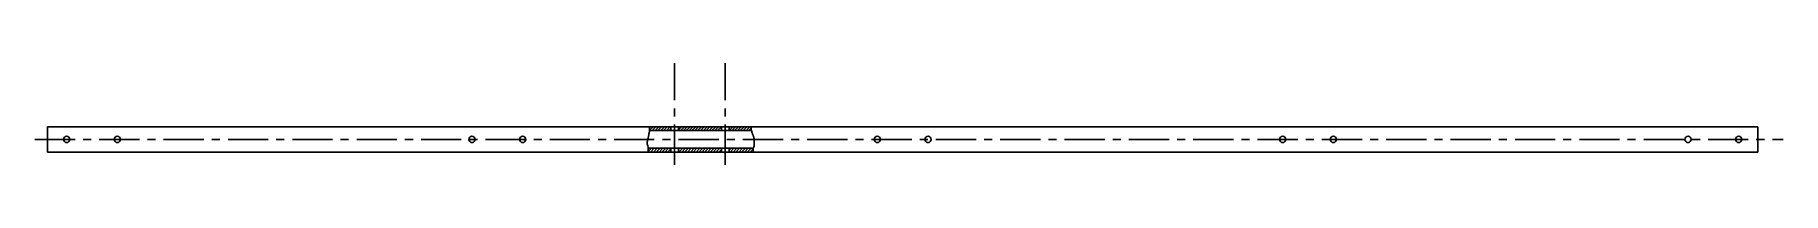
# Model space of a CAD drawing. Header units: millimetres. Extents: x -10 to 1370, y -10 to 70.
import ezdxf

# ---------------------------------------------------------------- set-up
doc = ezdxf.new("R2010")
doc.units = ezdxf.units.MM
doc.linetypes.add('CENTER', pattern=[50.8, 31.75, -6.35, 6.35, -6.35])
doc.layers.get('0').update_dxf_attribs({"color": 18, "lineweight": 25, "true_color": 0x000000})

msp = doc.modelspace()

# ---------------------------------------------------------------- hatches: boundary and pattern name
at = {"transparency": 33554687}
h = msp.add_hatch(dxfattribs=at)
h.set_pattern_fill('ANSI31', color=256, scale=0.5, style=0, pattern_type=0)
h.paths.add_polyline_path([(492, 20), (475.2, 20), (475.2, 17), (492, 17)], flags=0)
h = msp.add_hatch(dxfattribs=at)
h.set_pattern_fill('ANSI31', color=256, scale=0.5, style=0, pattern_type=0)
h.paths.add_polyline_path([(532, 20), (498, 20), (498, 17), (532, 17)], flags=0)
h = msp.add_hatch(dxfattribs=at)
h.set_pattern_fill('ANSI31', color=256, scale=0.5, style=0, pattern_type=0)
h.paths.add_polyline_path([(555.4, 20), (538, 20), (538, 17), (555.4, 17)], flags=0)
h = msp.add_hatch(dxfattribs=at)
h.set_pattern_fill('ANSI31', color=256, scale=0.5, style=0, pattern_type=0)
h.paths.add_polyline_path([(492, 3), (475.2, 3), (474, 0), (492, 0)], flags=0)
h = msp.add_hatch(dxfattribs=at)
h.set_pattern_fill('ANSI31', color=256, scale=0.5, style=0, pattern_type=0)
h.paths.add_polyline_path([(532, 3), (498.1, 3), (498.1, 0), (532, 0)], flags=0)
h = msp.add_hatch(dxfattribs=at)
h.set_pattern_fill('ANSI31', color=256, scale=0.5, style=0, pattern_type=0)
h.paths.add_polyline_path([(557, 3), (538.1, 3), (538.1, 0), (557, 0)], flags=0)

# ---------------------------------------------------------------- linework, layer by layer
at = {"linetype": 'CENTER'}
for p, q in [((495, -10), (495, 70)), ((535, -10), (535, 70)), ((-10, 10), (1370, 10))]:
    msp.add_line(p, q, dxfattribs=at)
for p, q in [((0, 0), (0, 20)), ((474.6, 13.6), (474.7, 14)), ((474.7, 14.4), (474.8, 14.8)), ((474.7, 14.2), (474.7, 14.4)), ((474.7, 14), (474.7, 14.2)), ((474.8, 14.8), (475, 15.2)), ((475, 15.4), (475.1, 15.9)), ((475, 15.2), (475, 15.4)), ((475.1, 16.4), (475.2, 16.8)), ((475.1, 15.9), (475.1, 16.4)), ((475.2, 17), (475.2, 20)), ((475.2, 16.8), (475.2, 17)), ((498, 17), (498, 20)), ((532, 17), (532, 20)), ((538, 17), (538, 20)), ((555.4, 20), (555.4, 17)), ((555.7, 17), (555.7, 17)), ((555.7, 17), (555.7, 16.9)), ((555.7, 16.9), (555.8, 16.9)), ((555.8, 19.9), (555.8, 19.9)), ((555.8, 16.9), (555.8, 16.7)), ((555.8, 16.7), (555.8, 16.7)), ((555.8, 16.7), (555.8, 16.3)), ((555.8, 16.3), (555.8, 16.3)), ((555.8, 16.3), (555.9, 16)), ((555.9, 16), (556, 15.7)), ((556, 15.7), (556, 15.5)), ((556, 15.5), (556.1, 15.4)), ((556.1, 15.4), (556.1, 15.1)), ((556.1, 15.1), (556.1, 15)), ((556.1, 15), (556.1, 14.9)), ((556.1, 14.9), (556.3, 14.9)), ((556.3, 14.9), (556.3, 14.8)), ((556.3, 14.8), (556.4, 14.6)), ((556.4, 14.6), (556.4, 14.4)), ((556.4, 14.4), (556.5, 14.3)), ((556.5, 14.3), (556.5, 14.2)), ((556.5, 14.2), (556.5, 14)), ((556.5, 14), (556.5, 13.9)), ((556.5, 13.9), (556.6, 13.8)), ((556.6, 13.8), (556.6, 13.7)), ((1350, 0), (1350, 20)), ((0, 0), (474, 0)), ((473.4, 8), (473.5, 8.6)), ((473.4, 7.5), (473.4, 8)), ((473.4, 7.2), (473.4, 7.5)), ((473.4, 6.9), (473.4, 7.2)), ((473.4, 6.8), (473.4, 6.9)), ((473.4, 6.3), (473.4, 6.8)), ((473.4, 6.8), (473.4, 6.8)), ((473.6, 5.7), (473.4, 6.3)), ((473.5, 8.6), (473.6, 9)), ((473.6, 9.3), (473.9, 10.2)), ((473.6, 9), (473.6, 9.3)), ((473.8, 5), (473.6, 5.7)), ((474.1, 3.9), (473.8, 5)), ((473.9, 10.2), (474.1, 11.1)), ((474, 3), (474.1, 3.9)), ((474, 3), (492, 3)), ((474, 3), (474, 0)), ((474, 0), (492, 0)), ((474.1, 11.4), (474.2, 11.6)), ((474.1, 11.1), (474.1, 11.4)), ((474.2, 11.6), (474.4, 11.8)), ((474.4, 12.9), (474.5, 13)), ((474.4, 12.6), (474.4, 12.9)), ((474.4, 12.4), (474.4, 12.6)), ((474.4, 12.2), (474.4, 12.4)), ((474.4, 11.8), (474.4, 12.2)), ((474.5, 13.3), (474.6, 13.6)), ((474.5, 13), (474.5, 13.3)), ((492, 3), (492, 0)), ((492, 3), (498, 3)), ((492, 0), (498, 0)), ((498, 3), (532, 3)), ((498, 0), (498, 3)), ((498, 0), (532, 0)), ((532, 3), (538, 3)), ((532, 3), (532, 0)), ((532, 0), (538, 0)), ((538, 3), (557, 3)), ((538, 0), (538, 3)), ((538, 0), (1350, 0)), ((556.6, 13.7), (556.9, 13.4)), ((556.9, 13.4), (556.9, 13.2)), ((556.9, 13.2), (557, 13.1)), ((557, 13.1), (557, 13)), ((557, 13), (557.1, 12.7)), ((557.3, 3.4), (557, 3)), ((557, 3), (557, 0)), ((557.1, 12.7), (557.1, 12.7)), ((557.1, 12.7), (557.2, 12.6)), ((557.2, 12.6), (557.2, 12.4)), ((557.2, 12.4), (557.2, 12.2)), ((557.2, 12.2), (557.3, 12)), ((557.3, 12), (557.5, 12)), ((557.5, 4), (557.3, 3.7)), ((557.3, 3.7), (557.3, 3.4)), ((557.3, 3.4), (557.3, 3.4)), ((557.5, 12), (557.5, 11.8)), ((557.5, 11.8), (557.6, 11.6)), ((557.6, 4.2), (557.5, 4)), ((557.6, 11.6), (557.6, 11.4)), ((557.6, 11.4), (557.6, 11.3)), ((557.6, 11.3), (557.6, 11.3)), ((557.6, 11.3), (557.6, 11.2)), ((557.6, 11.2), (557.6, 11)), ((557.6, 11), (557.6, 10.9)), ((557.6, 10.9), (557.7, 10.9)), ((557.7, 4.8), (557.6, 4.2)), ((557.7, 10.9), (557.7, 10.7)), ((557.7, 10.7), (557.7, 10.6)), ((557.7, 10.6), (557.8, 10.3)), ((557.8, 5.3), (557.7, 4.9)), ((557.7, 4.9), (557.7, 4.8)), ((557.8, 10.3), (557.8, 10.2)), ((557.8, 10.2), (557.9, 10.1)), ((557.9, 5.6), (557.8, 5.3)), ((557.9, 10.1), (557.9, 10)), ((557.9, 10), (557.9, 9.8)), ((557.9, 9.8), (557.9, 9.6)), ((557.9, 9.6), (557.9, 9.5)), ((557.9, 9.5), (557.9, 9.2)), ((557.9, 9.2), (557.9, 9.1)), ((557.9, 9.1), (557.9, 8.9)), ((557.9, 8.9), (557.9, 8.4)), ((557.9, 8.4), (557.9, 8)), ((557.9, 8), (557.9, 7.7)), ((557.9, 7.7), (557.9, 7.2)), ((557.9, 7.2), (557.9, 6.7)), ((557.9, 6.7), (557.9, 6.5)), ((557.9, 6.5), (557.9, 6.2)), ((557.9, 6.2), (557.9, 5.9)), ((557.9, 5.9), (557.9, 5.8)), ((557.9, 5.8), (557.9, 5.6))]:
    msp.add_line(p, q)
at = {"flags": 128}
for points in [[(475.2, 20), (0, 20)], [(492, 20), (475.2, 20)], [(475.2, 17), (492, 17)], [(498, 20), (492, 20)], [(492, 20), (492, 17)], [(492, 17), (498, 17)], [(532, 20), (498, 20)], [(498, 17), (532, 17)], [(538, 20), (532, 20)], [(532, 17), (538, 17)], [(555.4, 20), (538, 20)], [(538, 20), (538, 20)], [(538, 17), (555.8, 17)], [(1350, 20), (555.4, 20)]]:
    msp.add_lwpolyline(points, dxfattribs=at)
for centre in [(15, 10), (55, 10), (335, 10), (375, 10), (655, 10), (695, 10), (975, 10), (1015, 10), (1295, 10), (1335, 10)]:
    msp.add_circle(centre, 2.5)

doc.saveas('drawing.dxf')
